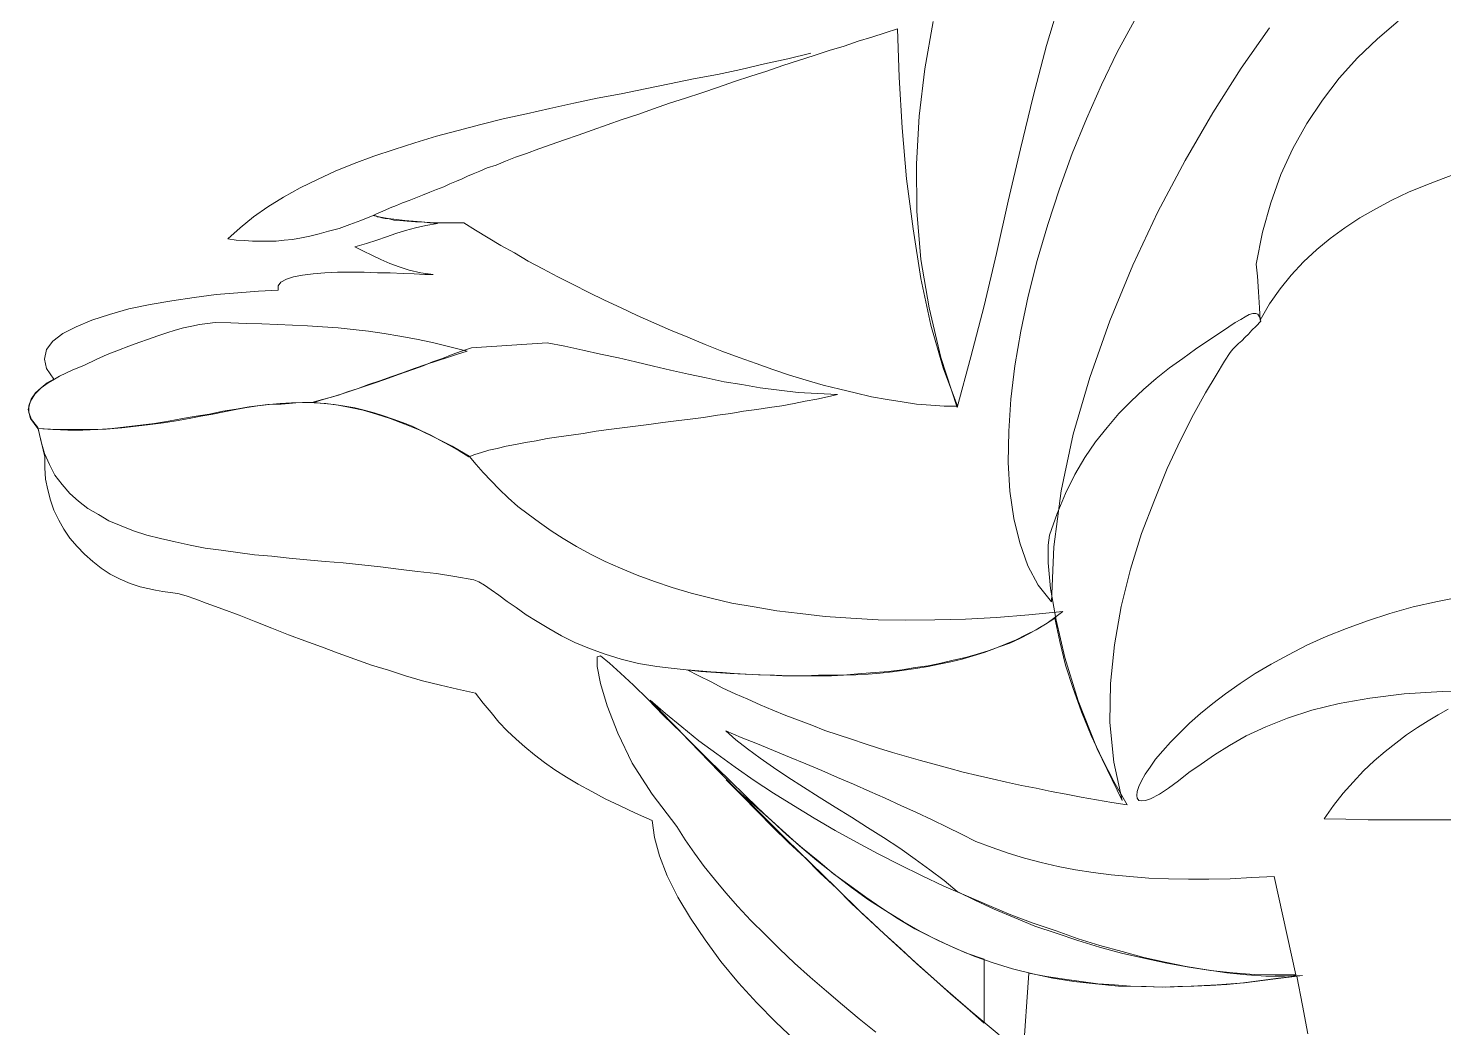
# Model space of a CAD drawing. Header units: millimetres. Extents: x 87938 to 265635, y 330093 to 434310.
# Drawn here: x 244435 to 246960, y 403269 to 405053 of the extents above; entities that cross this region are included whole.
import ezdxf

# ---------------------------------------------------------------- set-up
doc = ezdxf.new("R2010")
doc.units = ezdxf.units.MM

# ---------------------------------------------------------------- blocks, each defined once
blk = doc.blocks.new('A$C7B22234F')
at = {"lineweight": 0}
for p, q in [((1817.1, 7216.6), (1843.8, 7306)), ((1614.6, 7259.3), (1599.7, 7175)), ((1973.9, 7261.3), (1943.1, 7204.7)), ((2444.2, 7260.3), (2407.5, 7228.6)), ((1480.6, 7224.6), (1455.8, 7215.7)), ((1505.4, 7231.5), (1480.6, 7224.6)), ((1529.3, 7239.5), (1505.4, 7231.5)), ((1551.1, 7246.4), (1529.3, 7239.5)), ((1554.1, 7160.1), (1551.1, 7246.4)), ((2164.4, 7176), (2215, 7248.4)), ((2407.5, 7228.6), (2371.8, 7194.8)), ((1355.6, 7192.8), (1396.3, 7202.8)), ((1402.2, 7198.8), (1374.4, 7189.9)), ((1429, 7207.7), (1402.2, 7198.8)), ((1455.8, 7215.7), (1429, 7207.7)), ((1793.2, 7125.4), (1817.1, 7216.6)), ((1943.1, 7204.7), (1915.3, 7146.2)), ((1229.6, 7165.1), (1271.3, 7174)), ((1271.3, 7174), (1313.9, 7183.9)), ((1313.9, 7183.9), (1355.6, 7192.8)), ((1346.7, 7181), (1317.9, 7171)), ((1374.4, 7189.9), (1346.7, 7181)), ((1599.7, 7175), (1589.8, 7090.6)), ((2113.8, 7096.6), (2164.4, 7176)), ((2371.8, 7194.8), (2339.1, 7158.1)), ((1100.5, 7139.2), (1144.2, 7148.2)), ((1144.2, 7148.2), (1186.9, 7157.1)), ((1186.9, 7157.1), (1229.6, 7165.1)), ((1260.3, 7152.2), (1231.5, 7142.2)), ((1289.1, 7162.1), (1260.3, 7152.2)), ((1317.9, 7171), (1289.1, 7162.1)), ((1559.1, 7069.8), (1554.1, 7160.1)), ((2339.1, 7158.1), (2309.3, 7119.4)), ((973.5, 7113.5), (1015.2, 7122.4)), ((1015.2, 7122.4), (1057.9, 7130.3)), ((1057.9, 7130.3), (1100.5, 7139.2)), ((1173, 7122.4), (1144.2, 7113.5)), ((1201.8, 7132.3), (1173, 7122.4)), ((1231.5, 7142.2), (1201.8, 7132.3)), ((1770.4, 7032.1), (1793.2, 7125.4)), ((1915.3, 7146.2), (1888.5, 7085.7)), ((889.2, 7094.6), (930.8, 7104.5)), ((930.8, 7104.5), (973.5, 7113.5)), ((1115.4, 7103.5), (1087.7, 7093.6)), ((1144.2, 7113.5), (1115.4, 7103.5)), ((2309.3, 7119.4), (2281.5, 7077.7)), ((767.1, 7064.8), (807.8, 7075.7)), ((807.8, 7075.7), (847.5, 7085.7)), ((847.5, 7085.7), (889.2, 7094.6)), ((1033.1, 7074.8), (1006.3, 7065.8)), ((1059.8, 7084.7), (1033.1, 7074.8)), ((1087.7, 7093.6), (1059.8, 7084.7)), ((1589.8, 7090.6), (1584.8, 7005.3)), ((1888.5, 7085.7), (1862.7, 7024.1)), ((2064.2, 7011.2), (2113.8, 7096.6)), ((2281.5, 7077.7), (2256.7, 7033)), ((689.7, 7043), (728.4, 7054.9)), ((728.4, 7054.9), (767.1, 7064.8)), ((956.7, 7048), (932.8, 7040)), ((981.5, 7056.9), (956.7, 7048)), ((1006.3, 7065.8), (981.5, 7056.9)), ((1567, 6978.5), (1559.1, 7069.8)), ((616.3, 7019.2), (653, 7031.1)), ((653, 7031.1), (689.7, 7043)), ((889.2, 7024.1), (869.3, 7017.2)), ((911, 7032.1), (889.2, 7024.1)), ((932.8, 7040), (911, 7032.1)), ((1748.6, 6938.8), (1770.4, 7032.1)), ((1862.7, 7024.1), (1839.9, 6960.6)), ((2256.7, 7033), (2234.9, 6986.4)), ((547.8, 6992.4), (581.5, 7006.3)), ((581.5, 7006.3), (616.3, 7019.2)), ((818.7, 6998.3), (805.8, 6992.4)), ((834.6, 7003.3), (818.7, 6998.3)), ((851.4, 7010.2), (834.6, 7003.3)), ((869.3, 7017.2), (851.4, 7010.2)), ((1584.8, 7005.3), (1585.8, 6920.9)), ((2015.5, 6919.9), (2064.2, 7011.2)), ((485.3, 6962.6), (516, 6977.5)), ((516, 6977.5), (547.8, 6992.4)), ((764.1, 6974.5), (752.2, 6969.5)), ((774, 6978.5), (764.1, 6974.5)), ((784, 6983.4), (774, 6978.5)), ((793.9, 6987.4), (784, 6983.4)), ((805.8, 6992.4), (793.9, 6987.4)), ((1578.9, 6889.2), (1567, 6978.5)), ((2234.9, 6986.4), (2217, 6935.8)), ((2493.9, 6967.6), (2524.7, 6979.5)), ((2524.7, 6979.5), (2556.4, 6991.4)), ((427.7, 6928.8), (455.5, 6945.7)), ((455.5, 6945.7), (485.3, 6962.6)), ((703.6, 6949.7), (691.7, 6944.7)), ((716.5, 6954.7), (703.6, 6949.7)), ((728.4, 6959.6), (716.5, 6954.7)), ((741.3, 6964.6), (728.4, 6959.6)), ((752.2, 6969.5), (741.3, 6964.6)), ((1839.9, 6960.6), (1819, 6897.1)), ((2433.3, 6940.8), (2463.1, 6954.7)), ((2463.1, 6954.7), (2493.9, 6967.6)), ((401.9, 6911), (427.7, 6928.8)), ((637.1, 6922.9), (628.2, 6918.9)), ((646, 6926.9), (637.1, 6922.9)), ((657, 6930.8), (646, 6926.9)), ((667.8, 6935.8), (657, 6930.8)), ((679.8, 6939.8), (667.8, 6935.8)), ((691.7, 6944.7), (679.8, 6939.8)), ((1585.8, 6920.9), (1592.8, 6834.6)), ((1727.7, 6845.5), (1748.6, 6938.8)), ((2217, 6935.8), (2202.1, 6883.2)), ((2375.8, 6909), (2404.6, 6924.9)), ((2404.6, 6924.9), (2433.3, 6940.8)), ((378.1, 6891.2), (401.9, 6911)), ((573.6, 6897.1), (554.7, 6890.1)), ((593.4, 6904), (573.6, 6897.1)), ((615.3, 6913), (593.4, 6904)), ((621.2, 6916), (615.3, 6913)), ((628.2, 6910), (615.3, 6913)), ((615.3, 6913), (617.3, 6913)), ((617.3, 6913), (618.2, 6913)), ((618.2, 6913), (621.2, 6912)), ((628.2, 6918.9), (621.2, 6916)), ((621.2, 6912), (623.2, 6911)), ((623.2, 6911), (627.2, 6910)), ((627.2, 6910), (631.1, 6909)), ((642.1, 6908), (628.2, 6910)), ((631.1, 6909), (637.1, 6908)), ((637.1, 6908), (644.1, 6907)), ((657, 6906), (642.1, 6908)), ((644.1, 6907), (652, 6905.1)), ((652, 6905.1), (662.9, 6904)), ((671.8, 6904), (657, 6906)), ((662.9, 6904), (675.8, 6903.1)), ((686.7, 6903.1), (671.8, 6904)), ((675.8, 6903.1), (690.7, 6902.1)), ((701.6, 6902.1), (686.7, 6903.1)), ((690.7, 6902.1), (707.6, 6901.1)), ((690.7, 6891.2), (709.6, 6895.1)), ((716.5, 6900.1), (701.6, 6902.1)), ((707.6, 6901.1), (727.4, 6900.1)), ((709.6, 6895.1), (730.4, 6899.1)), ((730.4, 6899.1), (716.5, 6900.1)), ((727.4, 6900.1), (751.2, 6900.1)), ((751.2, 6900.1), (777, 6900.1)), ((777, 6900.1), (797.9, 6887.2)), ((1819, 6897.1), (1800.2, 6832.6)), ((1970.9, 6824.6), (2015.5, 6919.9)), ((2349, 6891.2), (2375.8, 6909)), ((356.3, 6871.3), (378.1, 6891.2)), ((371.1, 6869.3), (356.3, 6871.3)), ((471.4, 6870.3), (456.5, 6869.3)), ((487.3, 6873.3), (471.4, 6870.3)), ((502.1, 6876.3), (487.3, 6873.3)), ((519, 6880.2), (502.1, 6876.3)), ((535.9, 6885.2), (519, 6880.2)), ((554.7, 6890.1), (535.9, 6885.2)), ((622.2, 6869.3), (639.1, 6875.3)), ((639.1, 6875.3), (656, 6881.2)), ((656, 6881.2), (672.8, 6886.2)), ((672.8, 6886.2), (690.7, 6891.2)), ((797.9, 6887.2), (820.7, 6873.3)), ((820.7, 6873.3), (843.5, 6859.4)), ((1592.8, 6800.9), (1578.9, 6889.2)), ((2202.1, 6883.2), (2191.2, 6826.6)), ((2299.3, 6852.5), (2323.2, 6872.3)), ((2323.2, 6872.3), (2349, 6891.2)), ((386, 6868.3), (371.1, 6869.3)), ((399.9, 6867.3), (386, 6868.3)), ((413.8, 6867.3), (399.9, 6867.3)), ((427.7, 6867.3), (413.8, 6867.3)), ((442.6, 6867.3), (427.7, 6867.3)), ((456.5, 6869.3), (442.6, 6867.3)), ((582.5, 6857.4), (603.4, 6863.4)), ((598.4, 6849.5), (582.5, 6857.4)), ((613.3, 6842.5), (598.4, 6849.5)), ((603.4, 6863.4), (622.2, 6869.3)), ((843.5, 6859.4), (867.3, 6846.5)), ((867.3, 6846.5), (892.1, 6831.6)), ((1705.9, 6752.2), (1727.7, 6845.5)), ((2275.6, 6830.6), (2299.3, 6852.5)), ((629.1, 6834.6), (613.3, 6842.5)), ((645, 6827.7), (629.1, 6834.6)), ((661.9, 6821.7), (645, 6827.7)), ((679.8, 6815.7), (661.9, 6821.7)), ((892.1, 6831.6), (918, 6817.7)), ((1592.8, 6834.6), (1607.7, 6748.3)), ((1800.2, 6832.6), (1784.3, 6769.1)), ((1930.2, 6725.4), (1970.9, 6824.6)), ((2191.2, 6826.6), (2193.2, 6804.8)), ((2253.7, 6806.8), (2275.6, 6830.6)), ((450.5, 6793.9), (460.5, 6799.8)), ((460.5, 6799.8), (473.4, 6803.8)), ((473.4, 6803.8), (489.2, 6806.8)), ((489.2, 6806.8), (508.1, 6808.8)), ((508.1, 6808.8), (528.9, 6810.8)), ((528.9, 6810.8), (551.7, 6811.8)), ((551.7, 6811.8), (575.6, 6811.8)), ((575.6, 6811.8), (599.4, 6811.8)), ((599.4, 6811.8), (623.2, 6810.8)), ((623.2, 6810.8), (646, 6810.8)), ((646, 6810.8), (668.9, 6809.8)), ((668.9, 6809.8), (688.7, 6808.8)), ((700.6, 6810.8), (679.8, 6815.7)), ((688.7, 6808.8), (707.6, 6807.8)), ((722.4, 6807.8), (700.6, 6810.8)), ((707.6, 6807.8), (722.4, 6807.8)), ((918, 6817.7), (944.7, 6803.8)), ((944.7, 6803.8), (972.5, 6789.9)), ((1610.6, 6717.5), (1592.8, 6800.9)), ((2193.2, 6804.8), (2195.1, 6777)), ((2233.8, 6782), (2253.7, 6806.8)), ((295.7, 6767.1), (335.4, 6772.1)), ((335.4, 6772.1), (374.1, 6775)), ((374.1, 6775), (410.8, 6778)), ((410.8, 6778), (445.6, 6780)), ((445.6, 6787.9), (450.5, 6793.9)), ((445.6, 6780), (445.6, 6787.9)), ((972.5, 6789.9), (1000.3, 6776)), ((1000.3, 6776), (1028.1, 6762.2)), ((1784.3, 6769.1), (1771.4, 6706.6)), ((2195.1, 6777), (2197.1, 6748.3)), ((2215, 6755.2), (2233.8, 6782)), ((144.9, 6736.3), (179.6, 6746.3)), ((179.6, 6746.3), (217.3, 6754.2)), ((217.3, 6754.2), (256, 6761.1)), ((256, 6761.1), (295.7, 6767.1)), ((1028.1, 6762.2), (1057.9, 6748.3)), ((1057.9, 6748.3), (1086.6, 6734.4)), ((1607.7, 6748.3), (1628.5, 6659.9)), ((1682.1, 6660.9), (1705.9, 6752.2)), ((2197.1, 6748.3), (2198.2, 6726.4)), ((2198.2, 6726.4), (2215, 6755.2)), ((85.3, 6714.5), (113.1, 6726.4)), ((113.1, 6726.4), (144.9, 6736.3)), ((305.6, 6718.5), (291.7, 6715.5)), ((319.6, 6720.5), (305.6, 6718.5)), ((333.4, 6722.4), (319.6, 6720.5)), ((361.2, 6721.5), (333.4, 6722.4)), ((389, 6720.5), (361.2, 6721.5)), ((416.8, 6719.5), (389, 6720.5)), ((444.6, 6718.5), (416.8, 6719.5)), ((471.4, 6717.5), (444.6, 6718.5)), ((1086.6, 6734.4), (1116.4, 6721.5)), ((1116.4, 6721.5), (1146.2, 6708.5)), ((1894.5, 6624.2), (1930.2, 6725.4)), ((2130.7, 6706.6), (2153.5, 6722.4)), ((2153.5, 6722.4), (2163.4, 6727.4)), ((2163.4, 6727.4), (2171.4, 6732.4)), ((2171.4, 6732.4), (2178.3, 6736.3)), ((2178.3, 6736.3), (2185.2, 6738.3)), ((2185.2, 6738.3), (2190.2, 6738.3)), ((2190.2, 6738.3), (2194.2, 6737.3)), ((2199.1, 6724.4), (2191.2, 6715.5)), ((2194.2, 6737.3), (2197.1, 6732.4)), ((2197.1, 6732.4), (2199.1, 6724.4)), ((43.7, 6688.7), (61.5, 6702.6)), ((61.5, 6702.6), (85.3, 6714.5)), ((231.2, 6698.6), (214.3, 6692.7)), ((247.1, 6703.6), (231.2, 6698.6)), ((262, 6708.5), (247.1, 6703.6)), ((276.9, 6712.5), (262, 6708.5)), ((291.7, 6715.5), (276.9, 6712.5)), ((498.2, 6716.5), (471.4, 6717.5)), ((524.9, 6714.5), (498.2, 6716.5)), ((552.8, 6712.5), (524.9, 6714.5)), ((579.5, 6709.6), (552.8, 6712.5)), ((607.3, 6706.6), (579.5, 6709.6)), ((635.1, 6702.6), (607.3, 6706.6)), ((662.9, 6697.6), (635.1, 6702.6)), ((692.7, 6692.7), (662.9, 6697.6)), ((1146.2, 6708.5), (1177, 6695.7)), ((1177, 6695.7), (1207.7, 6682.8)), ((1632.5, 6641.1), (1610.6, 6717.5)), ((1771.4, 6706.6), (1760.5, 6645)), ((2106.8, 6690.7), (2130.7, 6706.6)), ((2171.4, 6695.7), (2165.4, 6689.7)), ((2177.3, 6701.6), (2171.4, 6695.7)), ((2183.3, 6708.5), (2177.3, 6701.6)), ((2191.2, 6715.5), (2183.3, 6708.5)), ((28.7, 6656.9), (32.7, 6673.8)), ((32.7, 6673.8), (43.7, 6688.7)), ((160.8, 6672.8), (140.9, 6664.9)), ((179.6, 6679.8), (160.8, 6672.8)), ((197.5, 6686.7), (179.6, 6679.8)), ((214.3, 6692.7), (197.5, 6686.7)), ((721.5, 6686.7), (692.7, 6692.7)), ((752.2, 6678.8), (721.5, 6686.7)), ((783, 6670.8), (752.2, 6678.8)), ((773.1, 6670.8), (756.2, 6664.9)), ((766.1, 6665.9), (783, 6670.8)), ((790.9, 6676.8), (773.1, 6670.8)), ((925.9, 6685.7), (790.9, 6676.8)), ((957.6, 6679.8), (925.9, 6685.7)), ((989.4, 6672.8), (957.6, 6679.8)), ((1021.1, 6665.9), (989.4, 6672.8)), ((1207.7, 6682.8), (1237.5, 6670.8)), ((1237.5, 6670.8), (1268.2, 6659.9)), ((2060.2, 6658), (2083, 6674.8)), ((2083, 6674.8), (2106.8, 6690.7)), ((2144.6, 6668.9), (2134.6, 6653)), ((2149.5, 6674.8), (2144.6, 6668.9)), ((2154.5, 6679.8), (2149.5, 6674.8)), ((2159.4, 6684.8), (2154.5, 6679.8)), ((2165.4, 6689.7), (2159.4, 6684.8)), ((32.7, 6640.1), (28.7, 6656.9)), ((100.2, 6646), (78.4, 6637.1)), ((121.1, 6656), (100.2, 6646)), ((140.9, 6664.9), (121.1, 6656)), ((704.6, 6645), (687.7, 6639.1)), ((688.7, 6640.1), (709.6, 6647)), ((721.5, 6652), (704.6, 6645)), ((709.6, 6647), (729.4, 6654)), ((739.3, 6658), (721.5, 6652)), ((729.4, 6654), (748.3, 6659.9)), ((756.2, 6664.9), (739.3, 6658)), ((748.3, 6659.9), (766.1, 6665.9)), ((1052.9, 6658.9), (1021.1, 6665.9)), ((1083.7, 6652), (1052.9, 6658.9)), ((1115.4, 6644.1), (1083.7, 6652)), ((1146.2, 6637.1), (1115.4, 6644.1)), ((1268.2, 6659.9), (1299, 6649)), ((1299, 6649), (1328.8, 6638.1)), ((1628.5, 6659.9), (1657.3, 6570.6)), ((1657.3, 6570.6), (1682.1, 6660.9)), ((1760.5, 6645), (1753.5, 6585.5)), ((2036.4, 6641.1), (2060.2, 6658)), ((2134.6, 6653), (2119.7, 6628.2)), ((45.6, 6621.2), (32.7, 6640.1)), ((33.7, 6614.3), (45.6, 6621.2)), ((46.6, 6621.2), (35.7, 6614.3)), ((55.5, 6626.2), (46.6, 6621.2)), ((78.4, 6637.1), (55.5, 6626.2)), ((607.3, 6611.3), (627.2, 6618.2)), ((636.1, 6620.2), (619.2, 6614.3)), ((627.2, 6618.2), (647, 6625.2)), ((654, 6627.2), (636.1, 6620.2)), ((647, 6625.2), (667.8, 6632.1)), ((670.9, 6633.1), (654, 6627.2)), ((667.8, 6632.1), (688.7, 6640.1)), ((687.7, 6639.1), (670.9, 6633.1)), ((1177.9, 6630.2), (1146.2, 6637.1)), ((1209.7, 6623.2), (1177.9, 6630.2)), ((1241.5, 6616.3), (1209.7, 6623.2)), ((1328.8, 6638.1), (1358.6, 6628.2)), ((1358.6, 6628.2), (1388.3, 6619.3)), ((1388.3, 6619.3), (1418.1, 6610.3)), ((1658.3, 6572.6), (1632.5, 6641.1)), ((1864.7, 6523), (1894.5, 6624.2)), ((1989.8, 6602.4), (2012.6, 6622.2)), ((2012.6, 6622.2), (2036.4, 6641.1)), ((2119.7, 6628.2), (2100.9, 6596.4)), ((11.9, 6594.4), (3.9, 6581.5)), ((5, 6585.5), (12.9, 6596.4)), ((22.8, 6605.4), (11.9, 6594.4)), ((12.9, 6596.4), (22.8, 6605.4)), ((22.8, 6605.4), (33.7, 6614.3)), ((35.7, 6614.3), (22.8, 6605.4)), ((538.8, 6588.5), (553.7, 6592.4)), ((565.6, 6596.4), (546.8, 6590.5)), ((553.7, 6592.4), (569.6, 6598.4)), ((583.5, 6602.4), (565.6, 6596.4)), ((569.6, 6598.4), (588.5, 6604.3)), ((601.4, 6608.3), (583.5, 6602.4)), ((588.5, 6604.3), (607.3, 6611.3)), ((619.2, 6614.3), (601.4, 6608.3)), ((1273.2, 6611.3), (1241.5, 6616.3)), ((1306, 6605.4), (1273.2, 6611.3)), ((1339.7, 6601.4), (1306, 6605.4)), ((1373.5, 6597.4), (1339.7, 6601.4)), ((1408.2, 6595.4), (1373.5, 6597.4)), ((1443.9, 6593.4), (1408.2, 6595.4)), ((1418.1, 6610.3), (1447.9, 6603.4)), ((1426.1, 6589.5), (1443.9, 6593.4)), ((1447.9, 6603.4), (1475.7, 6596.4)), ((1475.7, 6596.4), (1504.5, 6589.5)), ((1967.9, 6581.5), (1989.8, 6602.4)), ((2100.9, 6596.4), (2079, 6557.7)), ((3.9, 6581.5), (0, 6566.7)), ((0, 6566.7), (3.9, 6550.8)), ((1, 6573.6), (5, 6585.5)), ((1, 6561.7), (1, 6573.6)), ((347.3, 6563.7), (371.1, 6567.6)), ((349.3, 6562.7), (370.1, 6566.7)), ((370.1, 6566.7), (390, 6570.6)), ((371.1, 6567.6), (394, 6571.6)), ((390, 6570.6), (409.8, 6573.6)), ((394, 6571.6), (417.8, 6574.6)), ((409.8, 6573.6), (429.7, 6575.6)), ((417.8, 6574.6), (427.7, 6575.6)), ((427.7, 6575.6), (438.6, 6576.6)), ((429.7, 6575.6), (449.5, 6577.5)), ((438.6, 6576.6), (451.5, 6576.6)), ((449.5, 6577.5), (469.4, 6578.6)), ((451.5, 6576.6), (465.4, 6577.5)), ((465.4, 6577.5), (477.3, 6578.6)), ((469.4, 6578.6), (489.2, 6579.5)), ((477.3, 6578.6), (489.2, 6579.5)), ((489.2, 6579.5), (510.1, 6578.6)), ((489.2, 6579.5), (499.2, 6579.5)), ((499.2, 6579.5), (506.1, 6579.5)), ((506.1, 6579.5), (514, 6581.5)), ((528, 6585.5), (509.1, 6579.5)), ((509.1, 6579.5), (528, 6577.5)), ((510.1, 6578.6), (530.9, 6577.5)), ((514, 6581.5), (524.9, 6584.5)), ((524.9, 6584.5), (538.8, 6588.5)), ((546.8, 6590.5), (528, 6585.5)), ((528, 6577.5), (545.8, 6575.6)), ((530.9, 6577.5), (552.8, 6574.6)), ((545.8, 6575.6), (564.7, 6572.6)), ((552.8, 6574.6), (574.6, 6570.6)), ((564.7, 6572.6), (582.5, 6569.6)), ((574.6, 6570.6), (597.4, 6565.6)), ((582.5, 6569.6), (599.4, 6565.6)), ((1276.2, 6563.7), (1300, 6566.7)), ((1300, 6566.7), (1322.8, 6570.6)), ((1322.8, 6570.6), (1344.7, 6573.6)), ((1344.7, 6573.6), (1366.5, 6577.5)), ((1366.5, 6577.5), (1386.3, 6581.5)), ((1386.3, 6581.5), (1407.2, 6585.5)), ((1407.2, 6585.5), (1426.1, 6589.5)), ((1504.5, 6589.5), (1532.3, 6584.5)), ((1532.3, 6584.5), (1559.1, 6580.6)), ((1559.1, 6580.6), (1584.8, 6576.6)), ((1584.8, 6576.6), (1610.6, 6574.6)), ((1610.6, 6574.6), (1634.5, 6572.6)), ((1634.5, 6572.6), (1658.3, 6572.6)), ((1753.5, 6585.5), (1749.6, 6527.9)), ((1946.1, 6559.7), (1967.9, 6581.5)), ((5.9, 6548.8), (1, 6561.7)), ((3.9, 6550.8), (16.8, 6532.9)), ((16.8, 6534.9), (5.9, 6548.8)), ((200.4, 6538.8), (225.3, 6541.9)), ((217.3, 6539.9), (241.1, 6542.8)), ((225.3, 6541.9), (250.1, 6545.8)), ((241.1, 6542.8), (264, 6546.8)), ((250.1, 6545.8), (274.9, 6550.8)), ((264, 6546.8), (286.8, 6550.8)), ((274.9, 6550.8), (299.7, 6554.7)), ((286.8, 6550.8), (307.6, 6554.7)), ((299.7, 6554.7), (323.5, 6558.7)), ((307.6, 6554.7), (329.5, 6558.7)), ((323.5, 6558.7), (347.3, 6563.7)), ((329.5, 6558.7), (349.3, 6562.7)), ((597.4, 6565.6), (621.2, 6558.7)), ((599.4, 6565.6), (617.3, 6560.7)), ((617.3, 6560.7), (634.1, 6555.7)), ((621.2, 6558.7), (646, 6550.8)), ((634.1, 6555.7), (651, 6549.8)), ((646, 6550.8), (671.8, 6540.8)), ((651, 6549.8), (667.8, 6543.8)), ((667.8, 6543.8), (684.7, 6536.9)), ((1107.5, 6539.9), (1132.3, 6543.8)), ((1132.3, 6543.8), (1156.1, 6546.8)), ((1156.1, 6546.8), (1180.9, 6549.8)), ((1180.9, 6549.8), (1204.7, 6552.7)), ((1204.7, 6552.7), (1229.6, 6556.7)), ((1229.6, 6556.7), (1253.4, 6559.7)), ((1253.4, 6559.7), (1276.2, 6563.7)), ((1925.2, 6534.9), (1946.1, 6559.7)), ((2079, 6557.7), (2056.2, 6512.1)), ((29.8, 6482.3), (16.8, 6534.9)), ((16.8, 6532.9), (43.7, 6530.9)), ((17.8, 6532.9), (50.6, 6530.9)), ((22.8, 6509.1), (17.8, 6532.9)), ((43.7, 6530.9), (70.5, 6529.9)), ((50.6, 6530.9), (81.4, 6530.9)), ((70.5, 6529.9), (97.2, 6529.9)), ((81.4, 6530.9), (111.1, 6530.9)), ((97.2, 6529.9), (124, 6530.9)), ((111.1, 6530.9), (138.9, 6531.9)), ((124, 6530.9), (149.8, 6532.9)), ((138.9, 6531.9), (166.7, 6533.9)), ((149.8, 6532.9), (174.7, 6535.9)), ((166.7, 6533.9), (192.5, 6536.9)), ((174.7, 6535.9), (200.4, 6538.8)), ((192.5, 6536.9), (217.3, 6539.9)), ((671.8, 6540.8), (698.6, 6529.9)), ((684.7, 6536.9), (701.6, 6528.9)), ((698.6, 6529.9), (726.4, 6516)), ((701.6, 6528.9), (718.5, 6521)), ((718.5, 6521), (734.4, 6512.1)), ((925.9, 6515), (946.7, 6518)), ((946.7, 6518), (968.6, 6521)), ((968.6, 6521), (990.4, 6524)), ((990.4, 6524), (1013.2, 6527.9)), ((1013.2, 6527.9), (1036.1, 6530.9)), ((1036.1, 6530.9), (1059.8, 6533.9)), ((1059.8, 6533.9), (1083.7, 6536.9)), ((1083.7, 6536.9), (1107.5, 6539.9)), ((1749.6, 6527.9), (1748.6, 6472.4)), ((1842.9, 6421.8), (1864.7, 6523)), ((1904.4, 6509.1), (1925.2, 6534.9)), ((28.7, 6488.2), (22.8, 6509.1)), ((726.4, 6516), (756.2, 6501.2)), ((734.4, 6512.1), (751.2, 6503.1)), ((751.2, 6503.1), (769.1, 6493.2)), ((756.2, 6501.2), (787, 6483.3)), ((769.1, 6493.2), (786, 6482.3)), ((808.8, 6490.2), (821.7, 6494.2)), ((821.7, 6494.2), (836.6, 6497.2)), ((836.6, 6497.2), (852.5, 6501.2)), ((852.5, 6501.2), (869.3, 6504.1)), ((869.3, 6504.1), (887.2, 6508.1)), ((887.2, 6508.1), (906, 6511.1)), ((906, 6511.1), (925.9, 6515)), ((1885.6, 6481.3), (1904.4, 6509.1)), ((2056.2, 6512.1), (2032.4, 6461.4)), ((37.7, 6468.4), (28.7, 6488.2)), ((29.8, 6462.5), (29.8, 6482.3)), ((47.6, 6449.5), (37.7, 6468.4)), ((786, 6482.3), (796.9, 6486.3)), ((787, 6483.3), (798.9, 6468.4)), ((796.9, 6486.3), (808.8, 6490.2)), ((798.9, 6468.4), (811.8, 6454.5)), ((1748.6, 6472.4), (1751.6, 6420.8)), ((1867.7, 6450.5), (1885.6, 6481.3)), ((30.7, 6442.6), (29.8, 6462.5)), ((34.7, 6423.7), (30.7, 6442.6)), ((60.5, 6432.7), (47.6, 6449.5)), ((811.8, 6454.5), (825.7, 6439.6)), ((1850.8, 6416.8), (1867.7, 6450.5)), ((2032.4, 6461.4), (2009.6, 6404.9)), ((39.7, 6404.9), (34.7, 6423.7)), ((74.4, 6416.8), (60.5, 6432.7)), ((89.3, 6402.9), (74.4, 6416.8)), ((825.7, 6439.6), (840.5, 6424.7)), ((840.5, 6424.7), (856.4, 6408.9)), ((1751.6, 6420.8), (1758.5, 6372.1)), ((1830, 6321.5), (1842.9, 6421.8)), ((1835.9, 6381.1), (1850.8, 6416.8)), ((45.6, 6387), (39.7, 6404.9)), ((106.2, 6390), (89.3, 6402.9)), ((125, 6379.1), (106.2, 6390)), ((856.4, 6408.9), (873.3, 6393.9)), ((873.3, 6393.9), (892.1, 6380.1)), ((2009.6, 6404.9), (1986.7, 6345.3)), ((54.6, 6369.1), (45.6, 6387)), ((63.5, 6353.3), (54.6, 6369.1)), ((143.9, 6368.2), (125, 6379.1)), ((165.7, 6359.2), (143.9, 6368.2)), ((892.1, 6380.1), (912, 6365.2)), ((912, 6365.2), (932.8, 6350.3)), ((1758.5, 6372.1), (1769.4, 6328.5)), ((1822, 6342.4), (1835.9, 6381.1)), ((74.4, 6337.4), (63.5, 6353.3)), ((187.5, 6350.3), (165.7, 6359.2)), ((211.4, 6342.4), (187.5, 6350.3)), ((236.2, 6336.4), (211.4, 6342.4)), ((932.8, 6350.3), (954.7, 6336.4)), ((1820, 6324.5), (1822, 6342.4)), ((1986.7, 6345.3), (1966.9, 6281.8)), ((87.3, 6322.5), (74.4, 6337.4)), ((100.2, 6308.6), (87.3, 6322.5)), ((262, 6330.4), (236.2, 6336.4)), ((288.8, 6324.5), (262, 6330.4)), ((315.6, 6319.5), (288.8, 6324.5)), ((344.4, 6315.6), (315.6, 6319.5)), ((374.1, 6311.6), (344.4, 6315.6)), ((954.7, 6336.4), (978.5, 6322.5)), ((978.5, 6322.5), (1003.3, 6308.6)), ((1769.4, 6328.5), (1783.3, 6287.8)), ((1820, 6292.8), (1820, 6324.5)), ((1826, 6223.3), (1830, 6321.5)), ((115.1, 6295.7), (100.2, 6308.6)), ((130, 6283.8), (115.1, 6295.7)), ((403.9, 6307.6), (374.1, 6311.6)), ((434.6, 6304.7), (403.9, 6307.6)), ((465.4, 6301.7), (434.6, 6304.7)), ((497.2, 6298.7), (465.4, 6301.7)), ((529.9, 6295.7), (497.2, 6298.7)), ((561.7, 6292.8), (529.9, 6295.7)), ((595.4, 6289.7), (561.7, 6292.8)), ((628.2, 6285.8), (595.4, 6289.7)), ((1003.3, 6308.6), (1029.1, 6295.7)), ((1029.1, 6295.7), (1056.9, 6283.8)), ((1824, 6247.1), (1820, 6292.8)), ((145.9, 6272.9), (130, 6283.8)), ((163.7, 6264), (145.9, 6272.9)), ((181.6, 6256), (163.7, 6264)), ((660.9, 6281.8), (628.2, 6285.8)), ((694.7, 6277.8), (660.9, 6281.8)), ((728.4, 6273.9), (694.7, 6277.8)), ((761.1, 6268.9), (728.4, 6273.9)), ((794.9, 6263), (761.1, 6268.9)), ((1056.9, 6283.8), (1086.6, 6270.9)), ((1086.6, 6270.9), (1117.4, 6260)), ((1783.3, 6287.8), (1802.2, 6253)), ((1966.9, 6281.8), (1950, 6215.3)), ((199.5, 6250.1), (181.6, 6256)), ((213.4, 6247.1), (199.5, 6250.1)), ((227.2, 6244.1), (213.4, 6247.1)), ((240.2, 6242.1), (227.2, 6244.1)), ((253, 6240.1), (240.2, 6242.1)), ((266.9, 6238.2), (253, 6240.1)), ((803.8, 6259), (794.9, 6263)), ((813.8, 6253), (803.8, 6259)), ((825.7, 6245.1), (813.8, 6253)), ((839.5, 6235.2), (825.7, 6245.1)), ((1117.4, 6260), (1149.2, 6249.1)), ((1149.2, 6249.1), (1182.9, 6239.1)), ((1182.9, 6239.1), (1218.6, 6230.2)), ((1802.2, 6253), (1826, 6223.3)), ((1833.9, 6190.5), (1824, 6247.1)), ((281.8, 6234.2), (266.9, 6238.2)), ((298.7, 6228.2), (281.8, 6234.2)), ((317.6, 6221.3), (298.7, 6228.2)), ((347.3, 6210.4), (317.6, 6221.3)), ((854.5, 6224.3), (839.5, 6235.2)), ((870.3, 6213.4), (854.5, 6224.3)), ((888.2, 6200.4), (870.3, 6213.4)), ((1218.6, 6230.2), (1255.4, 6221.3)), ((1255.4, 6221.3), (1295.1, 6214.3)), ((1295.1, 6214.3), (1335.7, 6207.4)), ((1950, 6215.3), (1938.1, 6146.8)), ((2429.4, 6202.4), (2471, 6214.3)), ((2471, 6214.3), (2514.7, 6224.3)), ((2514.7, 6224.3), (2559.4, 6233.2)), ((376.1, 6199.5), (347.3, 6210.4)), ((405.9, 6187.5), (376.1, 6199.5)), ((908, 6188.6), (888.2, 6200.4)), ((928.9, 6175.6), (908, 6188.6)), ((1335.7, 6207.4), (1377.4, 6202.4)), ((1377.4, 6202.4), (1422.1, 6197.5)), ((1422.1, 6197.5), (1467.7, 6194.5)), ((1467.7, 6194.5), (1516.4, 6191.5)), ((1516.4, 6191.5), (1566, 6190.5)), ((1566, 6190.5), (1617.6, 6191.5)), ((1617.6, 6191.5), (1672.2, 6192.5)), ((1672.2, 6192.5), (1727.7, 6195.5)), ((1727.7, 6195.5), (1785.3, 6200.4)), ((1785.3, 6200.4), (1845.8, 6206.4)), ((1831.9, 6194.5), (1815.1, 6183.6)), ((1831.9, 6195.5), (1818.1, 6185.5)), ((1845.8, 6206.4), (1831.9, 6195.5)), ((1840.9, 6152.8), (1831.9, 6194.5)), ((1849.8, 6124), (1833.9, 6190.5)), ((2352, 6175.6), (2389.7, 6189.5)), ((2389.7, 6189.5), (2429.4, 6202.4)), ((434.6, 6176.6), (405.9, 6187.5)), ((464.4, 6164.7), (434.6, 6176.6)), ((493.2, 6153.8), (464.4, 6164.7)), ((951.7, 6162.7), (928.9, 6175.6)), ((975.5, 6150.8), (951.7, 6162.7)), ((1780.3, 6164.7), (1762.5, 6155.8)), ((1786.3, 6166.7), (1769.4, 6157.8)), ((1798.2, 6173.6), (1780.3, 6164.7)), ((1802.2, 6175.6), (1786.3, 6166.7)), ((1815.1, 6183.6), (1798.2, 6173.6)), ((1818.1, 6185.5), (1802.2, 6175.6)), ((2316.2, 6161.8), (2352, 6175.6)), ((523, 6142.9), (493.2, 6153.8)), ((552.8, 6132), (523, 6142.9)), ((1001.3, 6139.9), (975.5, 6150.8)), ((1029.1, 6130), (1001.3, 6139.9)), ((1724.8, 6139.9), (1705.9, 6133)), ((1732.7, 6142.9), (1712.9, 6135.9)), ((1743.6, 6147.9), (1724.8, 6139.9)), ((1751.6, 6149.9), (1732.7, 6142.9)), ((1762.5, 6155.8), (1743.6, 6147.9)), ((1769.4, 6157.8), (1751.6, 6149.9)), ((1850.8, 6110.1), (1840.9, 6152.8)), ((1938.1, 6146.8), (1931.2, 6077.4)), ((2248.8, 6129), (2281.5, 6145.9)), ((2281.5, 6145.9), (2316.2, 6161.8)), ((582.5, 6121.1), (552.8, 6132)), ((612.3, 6110.1), (582.5, 6121.1)), ((1021.1, 6127), (1015.2, 6125)), ((1015.2, 6125), (1015.2, 6108.1)), ((1037, 6114.1), (1021.1, 6127)), ((1057.9, 6121.1), (1029.1, 6130)), ((1056.9, 6096.2), (1037, 6114.1)), ((1088.6, 6113.1), (1057.9, 6121.1)), ((1121.4, 6108.1), (1088.6, 6113.1)), ((1628.5, 6114.1), (1605.7, 6109.2)), ((1625.5, 6112.1), (1605.7, 6108.1)), ((1646.4, 6116.1), (1625.5, 6112.1)), ((1650.3, 6119.1), (1628.5, 6114.1)), ((1666.2, 6121.1), (1646.4, 6116.1)), ((1672.2, 6124), (1650.3, 6119.1)), ((1686.1, 6127), (1666.2, 6121.1)), ((1693, 6130), (1672.2, 6124)), ((1705.9, 6133), (1686.1, 6127)), ((1712.9, 6135.9), (1693, 6130)), ((1873.6, 6046.6), (1849.8, 6124)), ((2189.2, 6095.3), (2218, 6112.1)), ((2218, 6112.1), (2248.8, 6129)), ((643, 6101.2), (612.3, 6110.1)), ((672.8, 6091.3), (643, 6101.2)), ((703.6, 6082.4), (672.8, 6091.3)), ((1015.2, 6108.1), (1021.1, 6077.4)), ((1079.7, 6074.4), (1056.9, 6096.2)), ((1147.2, 6105.2), (1121.4, 6108.1)), ((1174, 6102.2), (1147.2, 6105.2)), ((1199.8, 6099.2), (1174, 6102.2)), ((1176, 6102.2), (1196.8, 6091.3)), ((1196.8, 6100.2), (1176, 6102.2)), ((1217.7, 6098.2), (1196.8, 6100.2)), ((1196.8, 6091.3), (1218.6, 6080.4)), ((1226.6, 6097.2), (1199.8, 6099.2)), ((1238.5, 6097.2), (1217.7, 6098.2)), ((1252.4, 6095.3), (1226.6, 6097.2)), ((1259.3, 6095.3), (1238.5, 6097.2)), ((1279.2, 6094.3), (1252.4, 6095.3)), ((1281.2, 6094.3), (1259.3, 6095.3)), ((1306, 6093.3), (1279.2, 6094.3)), ((1303, 6093.3), (1281.2, 6094.3)), ((1323.8, 6092.3), (1303, 6093.3)), ((1331.8, 6092.3), (1306, 6093.3)), ((1345.7, 6091.3), (1323.8, 6092.3)), ((1357.6, 6091.3), (1331.8, 6092.3)), ((1367.5, 6091.3), (1345.7, 6091.3)), ((1384.4, 6091.3), (1357.6, 6091.3)), ((1389.4, 6091.3), (1367.5, 6091.3)), ((1410.2, 6092.3), (1384.4, 6091.3)), ((1411.2, 6091.3), (1389.4, 6091.3)), ((1436, 6092.3), (1410.2, 6092.3)), ((1433, 6091.3), (1411.2, 6091.3)), ((1454.9, 6092.3), (1433, 6091.3)), ((1460.8, 6093.3), (1436, 6092.3)), ((1476.7, 6093.3), (1454.9, 6092.3)), ((1486.6, 6095.3), (1460.8, 6093.3)), ((1498.5, 6094.3), (1476.7, 6093.3)), ((1511.4, 6097.2), (1486.6, 6095.3)), ((1520.3, 6096.2), (1498.5, 6094.3)), ((1535.2, 6099.2), (1511.4, 6097.2)), ((1542.2, 6098.2), (1520.3, 6096.2)), ((1559.1, 6102.2), (1535.2, 6099.2)), ((1563, 6101.2), (1542.2, 6098.2)), ((1582.8, 6106.2), (1559.1, 6102.2)), ((1583.9, 6104.2), (1563, 6101.2)), ((1605.7, 6109.2), (1582.8, 6106.2)), ((1605.7, 6108.1), (1583.9, 6104.2)), ((1864.7, 6068.5), (1850.8, 6110.1)), ((2162.4, 6077.4), (2189.2, 6095.3)), ((735.3, 6074.4), (703.6, 6082.4)), ((766.1, 6067.5), (735.3, 6074.4)), ((797.9, 6060.5), (766.1, 6067.5)), ((1021.1, 6077.4), (1033.1, 6037.7)), ((1105.5, 6049.6), (1079.7, 6074.4)), ((1218.6, 6080.4), (1239.5, 6069.4)), ((1239.5, 6069.4), (1261.3, 6059.5)), ((1879.6, 6026.8), (1864.7, 6068.5)), ((1931.2, 6077.4), (1930.2, 6007.9)), ((2136.6, 6059.5), (2162.4, 6077.4)), ((2522.7, 6063.5), (2455.2, 6059.5)), ((2598.1, 6064.5), (2522.7, 6063.5)), ((811.8, 6042.6), (797.9, 6060.5)), ((825.7, 6025.8), (811.8, 6042.6)), ((1033.1, 6037.7), (1051.9, 5989.1)), ((1133.3, 6020.8), (1105.5, 6049.6)), ((1146.2, 6009.9), (1109.5, 6047.6)), ((1109.5, 6047.6), (1137.3, 6023.8)), ((1261.3, 6059.5), (1284.1, 6049.6)), ((1284.1, 6049.6), (1306, 6039.7)), ((1306, 6039.7), (1328.8, 6029.8)), ((1907.4, 5961.3), (1873.6, 6046.6)), ((2092, 6023.8), (2113.8, 6041.7)), ((2113.8, 6041.7), (2136.6, 6059.5)), ((2339.1, 6041.7), (2290.4, 6029.8)), ((2393.6, 6051.6), (2339.1, 6041.7)), ((2455.2, 6059.5), (2393.6, 6051.6)), ((839.5, 6008.9), (825.7, 6025.8)), ((1165.1, 5990.1), (1133.3, 6020.8)), ((1137.3, 6023.8), (1166, 6000)), ((1328.8, 6029.8), (1351.6, 6020.8)), ((1351.6, 6020.8), (1374.4, 6011.9)), ((1374.4, 6011.9), (1398.3, 6003)), ((1896.5, 5985.1), (1879.6, 6026.8)), ((2072.1, 6006.9), (2092, 6023.8)), ((2246.8, 6015.9), (2208.1, 6000)), ((2290.4, 6029.8), (2246.8, 6015.9)), ((2497.8, 6010.9), (2515.7, 6021.8)), ((2515.7, 6021.8), (2533.6, 6031.7)), ((854.5, 5993), (839.5, 6008.9)), ((870.3, 5978.2), (854.5, 5993)), ((1051.9, 5989.1), (1077.7, 5935.5)), ((1180.9, 5974.2), (1146.2, 6009.9)), ((1197.8, 5956.3), (1165.1, 5990.1)), ((1166, 6000), (1196.8, 5975.2)), ((1244.5, 5993), (1262.3, 5977.1)), ((1272.2, 5981.1), (1244.5, 5993)), ((1398.3, 6003), (1421.1, 5994)), ((1421.1, 5994), (1444.9, 5986.1)), ((1444.9, 5986.1), (1468.7, 5978.2)), ((1930.2, 6007.9), (1937.1, 5937.5)), ((2038.4, 5973.2), (2054.2, 5989.1)), ((2054.2, 5989.1), (2072.1, 6006.9)), ((2208.1, 6000), (2173.3, 5984.1)), ((2440.3, 5971.2), (2459.1, 5986.1)), ((2459.1, 5986.1), (2479, 5999)), ((2479, 5999), (2497.8, 6010.9)), ((886.2, 5964.3), (870.3, 5978.2)), ((903.1, 5950.4), (886.2, 5964.3)), ((1215.7, 5939.5), (1180.9, 5974.2)), ((1196.8, 5975.2), (1228.6, 5952.3)), ((1262.3, 5977.1), (1283.2, 5961.3)), ((1301, 5970.2), (1272.2, 5981.1)), ((1283.2, 5961.3), (1306, 5944.4)), ((1329.8, 5958.3), (1301, 5970.2)), ((1468.7, 5978.2), (1493.6, 5970.2)), ((1493.6, 5970.2), (1517.3, 5962.3)), ((1517.3, 5962.3), (1542.2, 5954.3)), ((1916.3, 5943.4), (1896.5, 5985.1)), ((1952, 5869), (1907.4, 5961.3)), ((2024.5, 5957.3), (2038.4, 5973.2)), ((2143.6, 5967.2), (2116.8, 5950.4)), ((2173.3, 5984.1), (2143.6, 5967.2)), ((2421.4, 5956.3), (2440.3, 5971.2)), ((920.9, 5936.5), (903.1, 5950.4)), ((939.8, 5923.6), (920.9, 5936.5)), ((1077.7, 5935.5), (1113.5, 5879.9)), ((1233.5, 5919.6), (1197.8, 5956.3)), ((1249.4, 5906.7), (1215.7, 5939.5)), ((1228.6, 5952.3), (1261.3, 5928.5)), ((1306, 5944.4), (1329.8, 5927.5)), ((1358.6, 5946.4), (1329.8, 5958.3)), ((1387.4, 5934.5), (1358.6, 5946.4)), ((1542.2, 5954.3), (1567, 5947.4)), ((1567, 5947.4), (1591.8, 5940.4)), ((1591.8, 5940.4), (1616.6, 5933.5)), ((1937.1, 5902.7), (1916.3, 5943.4)), ((1937.1, 5937.5), (1952, 5869)), ((2001.6, 5928.5), (2011.6, 5942.4)), ((2011.6, 5942.4), (2024.5, 5957.3)), ((2116.8, 5950.4), (2092.9, 5933.5)), ((2382.7, 5921.6), (2401.6, 5939.5)), ((2401.6, 5939.5), (2421.4, 5956.3)), ((960.6, 5910.7), (939.8, 5923.6)), ((981.5, 5897.7), (960.6, 5910.7)), ((1271.3, 5880.9), (1233.5, 5919.6)), ((1261.3, 5928.5), (1295.1, 5904.7)), ((1329.8, 5927.5), (1355.6, 5910.7)), ((1355.6, 5910.7), (1383.4, 5892.8)), ((1416.1, 5922.6), (1387.4, 5934.5)), ((1443.9, 5909.7), (1416.1, 5922.6)), ((1616.6, 5933.5), (1642.4, 5926.5)), ((1642.4, 5926.5), (1668.2, 5919.6)), ((1668.2, 5919.6), (1694, 5913.6)), ((1694, 5913.6), (1719.8, 5907.7)), ((1986.7, 5903.7), (1992.7, 5915.6)), ((1992.7, 5915.6), (2001.6, 5928.5)), ((2071.1, 5918.6), (2052.2, 5903.7)), ((2092.9, 5933.5), (2071.1, 5918.6)), ((2363.9, 5901.7), (2382.7, 5921.6)), ((1005.3, 5884.9), (981.5, 5897.7)), ((1029.1, 5872), (1005.3, 5884.9)), ((1245.4, 5905.7), (1272.2, 5880.9)), ((1273.2, 5877.9), (1245.4, 5905.7)), ((1282.1, 5874.9), (1249.4, 5906.7)), ((1295.1, 5904.7), (1329.8, 5881.9)), ((1383.4, 5892.8), (1411.2, 5874.9)), ((1472.7, 5897.7), (1443.9, 5909.7)), ((1501.5, 5884.9), (1472.7, 5897.7)), ((1529.3, 5872.9), (1501.5, 5884.9)), ((1719.8, 5907.7), (1745.6, 5901.7)), ((1745.6, 5901.7), (1772.4, 5895.8)), ((1772.4, 5895.8), (1798.2, 5890.8)), ((1798.2, 5890.8), (1825, 5884.9)), ((1825, 5884.9), (1851.8, 5879.9)), ((1961, 5861), (1937.1, 5902.7)), ((1977.8, 5877.9), (1978.8, 5884.9)), ((1978.8, 5884.9), (1981.8, 5893.8)), ((1981.8, 5893.8), (1986.7, 5903.7)), ((2034.4, 5890.8), (2018.5, 5879.9)), ((2052.2, 5903.7), (2034.4, 5890.8)), ((2346, 5881.9), (2363.9, 5901.7)), ((1055.9, 5859), (1029.1, 5872)), ((1113.5, 5879.9), (1157.1, 5822.3)), ((1310.9, 5841.2), (1271.3, 5880.9)), ((1272.2, 5880.9), (1300, 5856.1)), ((1301, 5849.1), (1273.2, 5877.9)), ((1313.9, 5844.2), (1282.1, 5874.9)), ((1329.8, 5881.9), (1365.5, 5860.1)), ((1365.5, 5860.1), (1402.2, 5837.2)), ((1411.2, 5874.9), (1439.9, 5857.1)), ((1557.1, 5860.1), (1529.3, 5872.9)), ((1584.8, 5847.2), (1557.1, 5860.1)), ((1851.8, 5879.9), (1878.6, 5874.9)), ((1878.6, 5874.9), (1906.4, 5870)), ((1906.4, 5870), (1933.2, 5865)), ((1933.2, 5865), (1961, 5861)), ((1978.8, 5872.9), (1977.8, 5877.9)), ((1981.8, 5869), (1978.8, 5872.9)), ((1986.7, 5868), (1981.8, 5869)), ((1993.7, 5869), (1986.7, 5868)), ((2002.6, 5872), (1993.7, 5869)), ((2018.5, 5879.9), (2002.6, 5872)), ((2312.3, 5836.2), (2329.1, 5860.1)), ((2329.1, 5860.1), (2346, 5881.9)), ((1083.7, 5846.2), (1055.9, 5859)), ((1113.5, 5833.3), (1083.7, 5846.2)), ((1300, 5856.1), (1326.8, 5832.3)), ((1328.8, 5821.4), (1301, 5849.1)), ((1352.6, 5799.5), (1310.9, 5841.2)), ((1345.7, 5815.4), (1313.9, 5844.2)), ((1402.2, 5837.2), (1439.9, 5815.4)), ((1439.9, 5857.1), (1468.7, 5839.2)), ((1468.7, 5839.2), (1497.5, 5820.3)), ((1612.6, 5834.2), (1584.8, 5847.2)), ((1639.4, 5821.4), (1612.6, 5834.2)), ((2351, 5835.3), (2312.3, 5836.2)), ((2390.7, 5834.2), (2351, 5835.3)), ((2429.4, 5834.2), (2390.7, 5834.2)), ((2468.1, 5834.2), (2429.4, 5834.2)), ((2506.8, 5834.2), (2468.1, 5834.2)), ((2545.5, 5834.2), (2506.8, 5834.2)), ((1117.4, 5802.5), (1113.5, 5833.3)), ((1157.1, 5822.3), (1172, 5798.5)), ((1326.8, 5832.3), (1353.6, 5807.5)), ((1356.6, 5793.5), (1328.8, 5821.4)), ((1376.4, 5787.6), (1345.7, 5815.4)), ((1439.9, 5815.4), (1477.7, 5794.6)), ((1497.5, 5820.3), (1526.3, 5802.5)), ((1665.2, 5808.5), (1639.4, 5821.4)), ((1126.4, 5769.8), (1117.4, 5802.5)), ((1172, 5798.5), (1188.9, 5774.7)), ((1396.3, 5756.8), (1352.6, 5799.5)), ((1353.6, 5807.5), (1381.4, 5783.6)), ((1385.4, 5766.8), (1356.6, 5793.5)), ((1407.2, 5761.8), (1376.4, 5787.6)), ((1477.7, 5794.6), (1516.4, 5773.7)), ((1526.3, 5802.5), (1555.1, 5783.6)), ((1691, 5795.5), (1665.2, 5808.5)), ((1719.8, 5784.6), (1691, 5795.5)), ((1748.6, 5774.7), (1719.8, 5784.6)), ((1140.3, 5734), (1126.4, 5769.8)), ((1188.9, 5774.7), (1205.8, 5750.9)), ((1381.4, 5783.6), (1409.2, 5760.8)), ((1413.1, 5739), (1385.4, 5766.8)), ((1438, 5737), (1407.2, 5761.8)), ((1409.2, 5760.8), (1437, 5738)), ((1516.4, 5773.7), (1555.1, 5753.9)), ((1555.1, 5783.6), (1582.8, 5763.8)), ((1582.8, 5763.8), (1608.7, 5744.9)), ((1777.4, 5765.8), (1748.6, 5774.7)), ((1807.1, 5757.9), (1777.4, 5765.8)), ((1159.1, 5696.3), (1140.3, 5734)), ((1205.8, 5750.9), (1224.6, 5728.1)), ((1440.9, 5713.2), (1396.3, 5756.8)), ((1441.9, 5712.2), (1413.1, 5739)), ((1437, 5738), (1465.7, 5717.2)), ((1468.7, 5713.2), (1438, 5737)), ((1555.1, 5753.9), (1593.8, 5735)), ((1593.8, 5735), (1633.5, 5716.1)), ((1608.7, 5744.9), (1634.5, 5726.1)), ((1837.9, 5750.9), (1807.1, 5757.9)), ((1868.7, 5744.9), (1837.9, 5750.9)), ((1900.4, 5740), (1868.7, 5744.9)), ((1932.2, 5736), (1900.4, 5740)), ((1965.9, 5733), (1932.2, 5736)), ((1224.6, 5728.1), (1244.5, 5704.2)), ((1486.6, 5668.5), (1440.9, 5713.2)), ((1469.7, 5684.4), (1441.9, 5712.2)), ((1465.7, 5717.2), (1494.5, 5696.3)), ((1499.5, 5691.3), (1468.7, 5713.2)), ((1633.5, 5716.1), (1674.1, 5698.3)), ((1634.5, 5726.1), (1657.3, 5706.2)), ((1999.7, 5730), (1965.9, 5733)), ((2034.4, 5729.1), (1999.7, 5730)), ((2070.1, 5728.1), (2034.4, 5729.1)), ((2106.8, 5728.1), (2070.1, 5728.1)), ((2144.6, 5729.1), (2106.8, 5728.1)), ((2183.3, 5731.1), (2144.6, 5729.1)), ((2223, 5733), (2183.3, 5731.1)), ((2261.7, 5557.4), (2223, 5733)), ((1181.9, 5658.6), (1159.1, 5696.3)), ((1244.5, 5704.2), (1266.3, 5679.4)), ((1498.5, 5657.6), (1469.7, 5684.4)), ((1494.5, 5696.3), (1523.3, 5676.5)), ((1530.3, 5671.5), (1499.5, 5691.3)), ((1657.3, 5706.2), (1690, 5690.4)), ((1674.1, 5698.3), (1713.9, 5681.4)), ((1690, 5690.4), (1723.8, 5674.5)), ((1207.7, 5619.9), (1181.9, 5658.6)), ((1266.3, 5679.4), (1289.1, 5654.6)), ((1534.2, 5623.9), (1486.6, 5668.5)), ((1527.3, 5630.8), (1498.5, 5657.6)), ((1523.3, 5676.5), (1552.1, 5657.6)), ((1561, 5652.6), (1530.3, 5671.5)), ((1552.1, 5657.6), (1581.9, 5639.7)), ((1713.9, 5681.4), (1753.5, 5664.5)), ((1723.8, 5674.5), (1759.5, 5659.6)), ((1753.5, 5664.5), (1793.2, 5649.7)), ((1759.5, 5659.6), (1796.2, 5644.7)), ((1289.1, 5654.6), (1314.9, 5629.8)), ((1591.8, 5634.8), (1561, 5652.6)), ((1581.9, 5639.7), (1612.6, 5623.9)), ((1623.5, 5618.9), (1591.8, 5634.8)), ((1793.2, 5649.7), (1833.9, 5635.8)), ((1796.2, 5644.7), (1833.9, 5631.8)), ((1833.9, 5635.8), (1873.6, 5621.9)), ((1235.5, 5581.2), (1207.7, 5619.9)), ((1314.9, 5629.8), (1340.7, 5604)), ((1557.1, 5604), (1527.3, 5630.8)), ((1582.8, 5580.2), (1534.2, 5623.9)), ((1612.6, 5623.9), (1643.4, 5610)), ((1656.3, 5604), (1623.5, 5618.9)), ((1643.4, 5610), (1674.1, 5596.1)), ((1833.9, 5631.8), (1872.6, 5618.9)), ((1872.6, 5618.9), (1911.3, 5607)), ((1873.6, 5621.9), (1912.3, 5610)), ((1911.3, 5607), (1951, 5596.1)), ((1912.3, 5610), (1952, 5599.1)), ((1340.7, 5604), (1367.5, 5578.2)), ((1585.8, 5577.2), (1557.1, 5604)), ((1689, 5590.1), (1656.3, 5604)), ((1674.1, 5596.1), (1705.9, 5585.2)), ((1721.8, 5579.2), (1689, 5590.1)), ((1705.9, 5585.2), (1705.9, 5471)), ((1951, 5596.1), (1990.7, 5587.1)), ((1952, 5599.1), (1990.7, 5588.2)), ((1990.7, 5588.2), (2028.5, 5580.2)), ((1990.7, 5587.1), (2031.4, 5578.2)), ((1267.3, 5543.5), (1235.5, 5581.2)), ((1367.5, 5578.2), (1395.3, 5553.4)), ((1632.5, 5535.5), (1582.8, 5580.2)), ((1615.6, 5550.4), (1585.8, 5577.2)), ((1756.5, 5568.3), (1721.8, 5579.2)), ((1792.3, 5559.4), (1756.5, 5568.3)), ((1775.4, 5415.5), (1785.3, 5560.4)), ((1785.3, 5560.4), (1817.1, 5554.4)), ((1828, 5551.4), (1792.3, 5559.4)), ((2028.5, 5580.2), (2066.1, 5572.3)), ((2031.4, 5578.2), (2071.1, 5571.3)), ((2066.1, 5572.3), (2102.9, 5566.3)), ((2071.1, 5571.3), (2109.8, 5565.3)), ((2102.9, 5566.3), (2138.6, 5561.3)), ((2109.8, 5565.3), (2149.5, 5561.3)), ((2138.6, 5561.3), (2174.3, 5557.4)), ((2149.5, 5561.3), (2187.2, 5558.4)), ((2174.3, 5557.4), (2208.1, 5555.4)), ((2187.2, 5558.4), (2224.9, 5557.4)), ((2224.9, 5557.4), (2261.7, 5557.4)), ((1300, 5507.7), (1267.3, 5543.5)), ((1395.3, 5553.4), (1424.1, 5528.6)), ((1645.4, 5523.6), (1615.6, 5550.4)), ((1682.1, 5492.9), (1632.5, 5535.5)), ((1817.1, 5554.4), (1848.8, 5549.5)), ((1865.7, 5545.5), (1828, 5551.4)), ((1848.8, 5549.5), (1878.6, 5545.5)), ((1904.4, 5541.5), (1865.7, 5545.5)), ((1878.6, 5545.5), (1908.4, 5541.5)), ((1945.1, 5537.5), (1904.4, 5541.5)), ((1908.4, 5541.5), (1938.1, 5539.5)), ((1938.1, 5539.5), (1966.9, 5537.5)), ((1986.7, 5536.5), (1945.1, 5537.5)), ((1966.9, 5537.5), (1994.7, 5536.5)), ((2029.4, 5535.5), (1986.7, 5536.5)), ((1994.7, 5536.5), (2023.5, 5535.5)), ((2023.5, 5535.5), (2051.3, 5536.5)), ((2075.1, 5537.5), (2029.4, 5535.5)), ((2051.3, 5536.5), (2080, 5537.5)), ((2121.7, 5539.5), (2075.1, 5537.5)), ((2080, 5537.5), (2108.8, 5538.5)), ((2108.8, 5538.5), (2138.6, 5540.5)), ((2170.3, 5543.5), (2121.7, 5539.5)), ((2138.6, 5540.5), (2168.4, 5543.5)), ((2168.4, 5543.5), (2199.1, 5547.5)), ((2221, 5549.5), (2170.3, 5543.5)), ((2199.1, 5547.5), (2230.9, 5551.4)), ((2208.1, 5555.4), (2241.8, 5555.4)), ((2273.6, 5556.4), (2221, 5549.5)), ((2230.9, 5551.4), (2263.6, 5555.4)), ((2241.8, 5555.4), (2273.6, 5556.4)), ((2263.6, 5555.4), (2273.6, 5502.8)), ((1333.8, 5473), (1300, 5507.7)), ((1424.1, 5528.6), (1452.9, 5503.8)), ((1675.2, 5497.8), (1645.4, 5523.6)), ((1452.9, 5503.8), (1482.6, 5479)), ((1705.9, 5471), (1675.2, 5497.8)), ((1732.7, 5450.2), (1682.1, 5492.9)), ((2273.6, 5502.8), (2283.5, 5452.2)), ((1367.5, 5441.3), (1333.8, 5473)), ((1482.6, 5479), (1512.4, 5455.2))]:
    blk.add_line(p, q, dxfattribs=at)
blk = doc.blocks.new('A$C543C6214')
blk.add_blockref('A$C7B22234F', (0, 0))

msp = doc.modelspace()

# ---------------------------------------------------------------- block references
msp.add_blockref('A$C543C6214', (244434.8, 397805.4))

doc.saveas('drawing.dxf')
